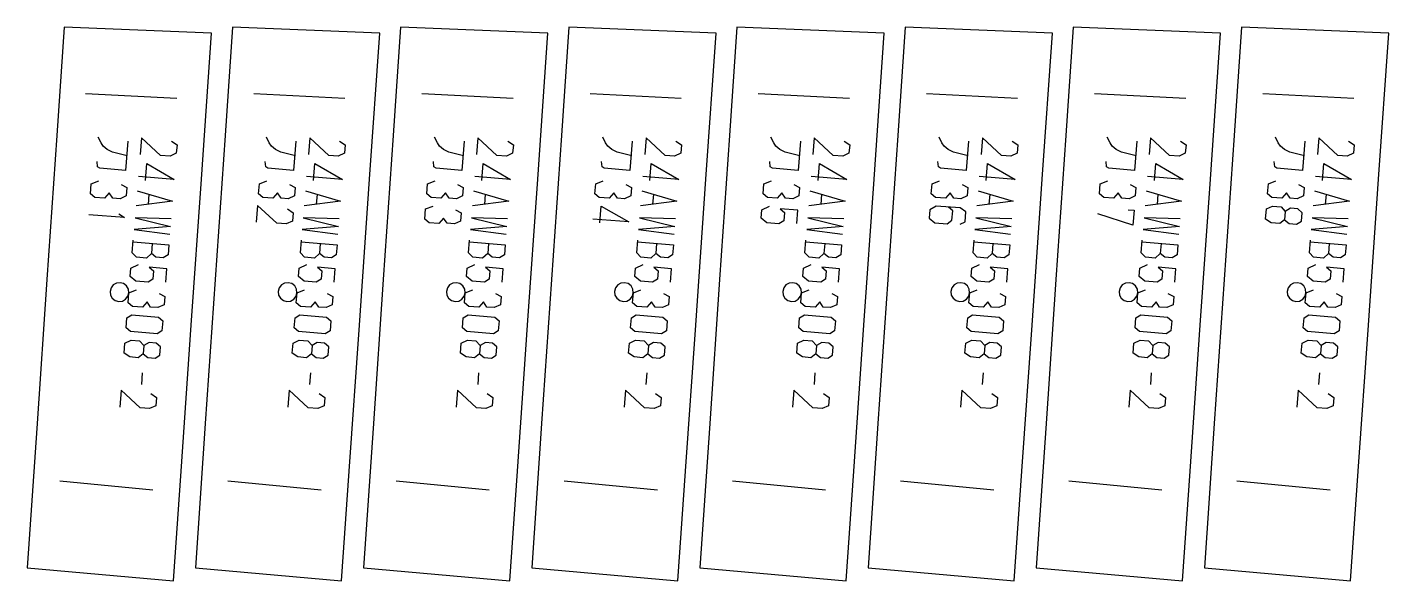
# Model space of a CAD drawing. Extents: x 870 to 2252, y -335 to 1751.
# Drawn here: x 1245.7 to 1426.4, y 1343.4 to 1416.8 of the extents above; entities that cross this region are included whole.
import ezdxf

# ---------------------------------------------------------------- set-up
doc = ezdxf.new("R2010")
doc.units = 0

msp = doc.modelspace()

# ---------------------------------------------------------------- linework, layer by layer
for points in [[(1245.708984, 1345.091675), (1265.102173, 1343.368774), (1266.116211, 1357.894775), (1267.468262, 1377.262939), (1268.820068, 1396.630859), (1270.172363, 1415.999146), (1250.625244, 1416.793701), (1249.64209, 1402.453369), (1248.331055, 1383.332764), (1247.02002, 1364.212158), (1245.708984, 1345.091675)], [(1268.021484, 1345.091675), (1287.414673, 1343.368774), (1288.428711, 1357.894775), (1289.780762, 1377.262939), (1291.132568, 1396.630859), (1292.484863, 1415.999146), (1272.937744, 1416.793701), (1271.95459, 1402.453369), (1270.643555, 1383.332764), (1269.33252, 1364.212158), (1268.021484, 1345.091675)], [(1290.333984, 1345.091675), (1309.727173, 1343.368774), (1310.741211, 1357.894775), (1312.093262, 1377.262939), (1313.445068, 1396.630859), (1314.797363, 1415.999146), (1295.250244, 1416.793701), (1294.26709, 1402.453369), (1292.956055, 1383.332764), (1291.64502, 1364.212158), (1290.333984, 1345.091675)], [(1312.646484, 1345.091675), (1332.039673, 1343.368774), (1333.053711, 1357.894775), (1334.405762, 1377.262939), (1335.757568, 1396.630859), (1337.109863, 1415.999146), (1317.562744, 1416.793701), (1316.579712, 1402.453369), (1315.268555, 1383.332764), (1313.95752, 1364.212158), (1312.646484, 1345.091675)], [(1334.958984, 1345.091675), (1354.352173, 1343.368774), (1355.366211, 1357.894775), (1356.718262, 1377.262939), (1358.070068, 1396.630859), (1359.422363, 1415.999146), (1339.875244, 1416.793701), (1338.892212, 1402.453369), (1337.581055, 1383.332764), (1336.27002, 1364.212158), (1334.958984, 1345.091675)], [(1357.271484, 1345.091675), (1376.664673, 1343.368774), (1377.678711, 1357.894775), (1379.030762, 1377.262939), (1380.382568, 1396.630859), (1381.734863, 1415.999146), (1362.187744, 1416.793701), (1361.204712, 1402.453369), (1359.893555, 1383.332764), (1358.58252, 1364.212158), (1357.271484, 1345.091675)], [(1379.583984, 1345.091675), (1398.977173, 1343.368774), (1399.991211, 1357.894775), (1401.343262, 1377.262939), (1402.695068, 1396.630859), (1404.047363, 1415.999146), (1384.500244, 1416.793701), (1383.517212, 1402.453369), (1382.206055, 1383.332764), (1380.89502, 1364.212158), (1379.583984, 1345.091675)], [(1401.896484, 1345.091675), (1421.289673, 1343.368774), (1422.303711, 1357.894775), (1423.655762, 1377.262939), (1425.007568, 1396.630859), (1426.359863, 1415.999146), (1406.812744, 1416.793701), (1405.829712, 1402.453369), (1404.518555, 1383.332764), (1403.20752, 1364.212158), (1401.896484, 1345.091675)], [(1253.444214, 1408.000244), (1265.540649, 1407.397827)], [(1275.756714, 1408.000244), (1287.853149, 1407.397827)], [(1298.069214, 1408.000244), (1310.165649, 1407.397827)], [(1320.381714, 1408.000244), (1332.478149, 1407.397827)], [(1342.694214, 1408.000244), (1354.790649, 1407.397827)], [(1365.006714, 1408.000244), (1377.103149, 1407.397827)], [(1387.319214, 1408.000244), (1399.415649, 1407.397827)], [(1409.631714, 1408.000244), (1421.728149, 1407.397827)], [(1258.976196, 1399.718384), (1257.042236, 1400.226563), (1256.325684, 1400.592041), (1255.790649, 1401.030396), (1255.517212, 1401.447754), (1255.141357, 1402.224365)], [(1264.834473, 1401.700928), (1265.582275, 1401.179321), (1265.492065, 1400.067261), (1264.671631, 1399.694946), (1263.407104, 1399.797607), (1260.875244, 1402.131958), (1260.694702, 1399.908081)], [(1281.288696, 1399.718384), (1279.354736, 1400.226563), (1278.638184, 1400.592041), (1278.103149, 1401.030396), (1277.829712, 1401.447754), (1277.453857, 1402.224365)], [(1287.146973, 1401.700928), (1287.894775, 1401.179321), (1287.804565, 1400.067261), (1286.984131, 1399.694946), (1285.719604, 1399.797607), (1283.187744, 1402.131958), (1283.007202, 1399.908081)], [(1303.601196, 1399.718384), (1301.667236, 1400.226563), (1300.950684, 1400.592041), (1300.415649, 1401.030396), (1300.142212, 1401.447754), (1299.766357, 1402.224365)], [(1309.459473, 1401.700928), (1310.207275, 1401.179321), (1310.117065, 1400.067261), (1309.296631, 1399.694946), (1308.032104, 1399.797607), (1305.500244, 1402.131958), (1305.319702, 1399.908081)], [(1325.913696, 1399.718384), (1323.979614, 1400.226563), (1323.263062, 1400.592041), (1322.728149, 1401.030396), (1322.454712, 1401.447754), (1322.078857, 1402.224365)], [(1331.771973, 1401.700928), (1332.519775, 1401.179321), (1332.429688, 1400.067261), (1331.609131, 1399.694946), (1330.344604, 1399.797607), (1327.812744, 1402.131958), (1327.632202, 1399.908081)], [(1348.226196, 1399.718384), (1346.292114, 1400.226563), (1345.575562, 1400.592041), (1345.040649, 1401.030396), (1344.767212, 1401.447754), (1344.391357, 1402.224365)], [(1354.084473, 1401.700928), (1354.832275, 1401.179321), (1354.742188, 1400.067261), (1353.921631, 1399.694946), (1352.657104, 1399.797607), (1350.125244, 1402.131958), (1349.944702, 1399.908081)], [(1370.538696, 1399.718384), (1368.604614, 1400.226563), (1367.888062, 1400.592041), (1367.353149, 1401.030396), (1367.079712, 1401.447754), (1366.703857, 1402.224365)], [(1376.396973, 1401.700928), (1377.144775, 1401.179321), (1377.054688, 1400.067261), (1376.234131, 1399.694946), (1374.969604, 1399.797607), (1372.437744, 1402.131958), (1372.257202, 1399.908081)], [(1392.851196, 1399.718384), (1390.917114, 1400.226563), (1390.200562, 1400.592041), (1389.665649, 1401.030396), (1389.392212, 1401.447754), (1389.016357, 1402.224365)], [(1398.709473, 1401.700928), (1399.457275, 1401.179321), (1399.367188, 1400.067261), (1398.546631, 1399.694946), (1397.282104, 1399.797607), (1394.750244, 1402.131958), (1394.569702, 1399.908081)], [(1415.163696, 1399.718384), (1413.229614, 1400.226563), (1412.513062, 1400.592041), (1411.978149, 1401.030396), (1411.704712, 1401.447754), (1411.328857, 1402.224365)], [(1421.021973, 1401.700928), (1421.769775, 1401.179321), (1421.679688, 1400.067261), (1420.859131, 1399.694946), (1419.594604, 1399.797607), (1417.062744, 1402.131958), (1416.882202, 1399.908081)], [(1259.048218, 1401.687744), (1258.733154, 1397.806885), (1255.331909, 1398.082886), (1255.040771, 1398.282104), (1254.966675, 1398.990479)], [(1281.360718, 1401.687744), (1281.045654, 1397.806885), (1277.644409, 1398.082886), (1277.353271, 1398.282104), (1277.279175, 1398.990479)], [(1303.673218, 1401.687744), (1303.358154, 1397.806885), (1299.956909, 1398.082886), (1299.665771, 1398.282104), (1299.591675, 1398.990479)], [(1325.985718, 1401.687744), (1325.670654, 1397.806885), (1322.269287, 1398.082886), (1321.978394, 1398.282104), (1321.904175, 1398.990479)], [(1348.298218, 1401.687744), (1347.983154, 1397.806885), (1344.581787, 1398.082886), (1344.290894, 1398.282104), (1344.216675, 1398.990479)], [(1370.610718, 1401.687744), (1370.295654, 1397.806885), (1366.894287, 1398.082886), (1366.603394, 1398.282104), (1366.529175, 1398.990479)], [(1392.923218, 1401.687744), (1392.608154, 1397.806885), (1389.206787, 1398.082886), (1388.915894, 1398.282104), (1388.841675, 1398.990479)], [(1415.235718, 1401.687744), (1414.920654, 1397.806885), (1411.519287, 1398.082886), (1411.228394, 1398.282104), (1411.154175, 1398.990479)], [(1261.382202, 1396.481201), (1261.562744, 1398.705078), (1265.211304, 1396.609375), (1260.458252, 1396.995117)], [(1283.694702, 1396.481201), (1283.875244, 1398.705078), (1287.523804, 1396.609375), (1282.770752, 1396.995117)], [(1306.007202, 1396.481201), (1306.187744, 1398.705078), (1309.836304, 1396.609375), (1305.083252, 1396.995117)], [(1328.319702, 1396.481201), (1328.500244, 1398.705078), (1332.148682, 1396.609375), (1327.395752, 1396.995117)], [(1350.632202, 1396.481201), (1350.812744, 1398.705078), (1354.461182, 1396.609375), (1349.708252, 1396.995117)], [(1372.944702, 1396.481201), (1373.125244, 1398.705078), (1376.773682, 1396.609375), (1372.020752, 1396.995117)], [(1395.257202, 1396.481201), (1395.437744, 1398.705078), (1399.086182, 1396.609375), (1394.333252, 1396.995117)], [(1417.569702, 1396.481201), (1417.750244, 1398.705078), (1421.398682, 1396.609375), (1416.645752, 1396.995117)], [(1258.185669, 1395.928711), (1258.944092, 1395.537964), (1258.85376, 1394.425903), (1258.033569, 1394.053589), (1257.074097, 1394.131592), (1256.602173, 1394.806274), (1255.975098, 1394.110962), (1254.66687, 1394.217163), (1254.091797, 1394.702759), (1254.199829, 1396.032837), (1255.196411, 1396.412842)], [(1260.304932, 1395.107056), (1264.976563, 1393.718262)], [(1261.846436, 1394.630737), (1261.738525, 1393.300781)], [(1280.498169, 1395.928711), (1281.256592, 1395.537964), (1281.16626, 1394.425903), (1280.346069, 1394.053589), (1279.386597, 1394.131592), (1278.914673, 1394.806274), (1278.287598, 1394.110962), (1276.97937, 1394.217163), (1276.404297, 1394.702759), (1276.512329, 1396.032837), (1277.508911, 1396.412842)], [(1282.617432, 1395.107056), (1287.289063, 1393.718262)], [(1284.158936, 1394.630737), (1284.051025, 1393.300781)], [(1302.810669, 1395.928711), (1303.569092, 1395.537964), (1303.47876, 1394.425903), (1302.658569, 1394.053589), (1301.699097, 1394.131592), (1301.227173, 1394.806274), (1300.600098, 1394.110962), (1299.29187, 1394.217163), (1298.716797, 1394.702759), (1298.824829, 1396.032837), (1299.821411, 1396.412842)], [(1304.929932, 1395.107056), (1309.601563, 1393.718262)], [(1306.471436, 1394.630737), (1306.363525, 1393.300781)], [(1325.123047, 1395.928711), (1325.881592, 1395.537964), (1325.79126, 1394.425903), (1324.971069, 1394.053589), (1324.011475, 1394.131592), (1323.539673, 1394.806274), (1322.912598, 1394.110962), (1321.60437, 1394.217163), (1321.029297, 1394.702759), (1321.137329, 1396.032837), (1322.133911, 1396.412842)], [(1327.242432, 1395.107056), (1331.914063, 1393.718262)], [(1328.784058, 1394.630737), (1328.675903, 1393.300781)], [(1347.435547, 1395.928711), (1348.194092, 1395.537964), (1348.10376, 1394.425903), (1347.283569, 1394.053589), (1346.323975, 1394.131592), (1345.852173, 1394.806274), (1345.225098, 1394.110962), (1343.91687, 1394.217163), (1343.341797, 1394.702759), (1343.449829, 1396.032837), (1344.446411, 1396.412842)], [(1349.554932, 1395.107056), (1354.226563, 1393.718262)], [(1351.096558, 1394.630737), (1350.988403, 1393.300781)], [(1369.748047, 1395.928711), (1370.506592, 1395.537964), (1370.41626, 1394.425903), (1369.596069, 1394.053589), (1368.636475, 1394.131592), (1368.164673, 1394.806274), (1367.537598, 1394.110962), (1366.22937, 1394.217163), (1365.654297, 1394.702759), (1365.762329, 1396.032837), (1366.758911, 1396.412842)], [(1371.867432, 1395.107056), (1376.539063, 1393.718262)], [(1373.409058, 1394.630737), (1373.300903, 1393.300781)], [(1392.060547, 1395.928711), (1392.819092, 1395.537964), (1392.72876, 1394.425903), (1391.908569, 1394.053589), (1390.948975, 1394.131592), (1390.477173, 1394.806274), (1389.850098, 1394.110962), (1388.54187, 1394.217163), (1387.966797, 1394.702759), (1388.074829, 1396.032837), (1389.071411, 1396.412842)], [(1394.179932, 1395.107056), (1398.851563, 1393.718262)], [(1395.721558, 1394.630737), (1395.613403, 1393.300781)], [(1414.373047, 1395.928711), (1415.131592, 1395.537964), (1415.04126, 1394.425903), (1414.221069, 1394.053589), (1413.261475, 1394.131592), (1412.789673, 1394.806274), (1412.162598, 1394.110962), (1410.85437, 1394.217163), (1410.279297, 1394.702759), (1410.387329, 1396.032837), (1411.383911, 1396.412842)], [(1416.492432, 1395.107056), (1421.164063, 1393.718262)], [(1418.034058, 1394.630737), (1417.925903, 1393.300781)], [(1264.976563, 1393.718262), (1260.14209, 1393.101196)], [(1280.237061, 1392.710571), (1280.984741, 1392.188843), (1280.894409, 1391.077026), (1280.074097, 1390.704712), (1278.80957, 1390.807373), (1276.277588, 1393.141724), (1276.097046, 1390.917725)], [(1287.289063, 1393.718262), (1282.45459, 1393.101196)], [(1302.538818, 1392.579712), (1303.297241, 1392.188843), (1303.206909, 1391.077026), (1302.386597, 1390.704712), (1301.427368, 1390.782471), (1300.955322, 1391.457153), (1300.328369, 1390.761963), (1299.020142, 1390.868042), (1298.444946, 1391.35376), (1298.552979, 1392.683716), (1299.549561, 1393.063721)], [(1309.601563, 1393.718262), (1304.76709, 1393.101196)], [(1321.681396, 1390.839844), (1321.862061, 1393.063721), (1325.51062, 1390.967896), (1320.757446, 1391.35376)], [(1331.914063, 1393.718262), (1327.079712, 1393.101196)], [(1347.805298, 1390.75), (1347.94873, 1392.515869), (1345.593994, 1392.707153), (1346.169067, 1392.221558), (1346.078857, 1391.109497), (1345.432983, 1390.723145), (1343.819702, 1390.854004), (1343.078857, 1391.462769), (1343.169067, 1392.574829), (1344.174561, 1393.063721)], [(1354.226563, 1393.718262), (1349.392212, 1393.101196)], [(1369.498535, 1390.69043), (1370.13562, 1390.967896), (1370.24353, 1392.297974), (1369.49585, 1392.819458), (1366.3125, 1393.077881), (1365.481567, 1392.574829), (1365.391357, 1391.462769), (1366.132202, 1390.854004), (1367.745483, 1390.723145), (1368.400269, 1391.218506), (1368.49939, 1392.439697), (1367.925903, 1392.947021)], [(1376.539063, 1393.718262), (1371.704712, 1393.101196)], [(1398.851563, 1393.718262), (1394.017212, 1393.101196)], [(1412.545654, 1391.257446), (1413.164307, 1390.768433), (1414.123535, 1390.69043), (1414.769287, 1391.077026), (1414.859619, 1392.188843), (1414.286377, 1392.696411), (1413.327148, 1392.77417), (1412.635742, 1392.369507), (1412.545654, 1391.257446), (1411.890869, 1390.761963), (1410.757202, 1390.854004), (1410.007446, 1391.35376), (1410.115479, 1392.683716), (1410.9375, 1393.077881), (1412.071167, 1392.985962), (1412.635742, 1392.369507)], [(1421.164063, 1393.718262), (1416.329712, 1393.101196)], [(1257.869629, 1392.034668), (1258.619141, 1391.53479), (1253.866089, 1391.920654)], [(1264.786133, 1391.372192), (1260.01355, 1391.518311), (1264.704834, 1390.369385), (1259.887939, 1389.970093), (1264.623291, 1389.366333)], [(1287.098633, 1391.372192), (1282.32605, 1391.518311), (1287.017334, 1390.369385), (1282.200439, 1389.970093), (1286.935791, 1389.366333)], [(1309.411133, 1391.372192), (1304.63855, 1391.518311), (1309.329834, 1390.369385), (1304.512939, 1389.970093), (1309.248291, 1389.366333)], [(1331.723755, 1391.372192), (1326.95105, 1391.518311), (1331.642334, 1390.369385), (1326.825439, 1389.970093), (1331.560913, 1389.366333)], [(1354.036255, 1391.372192), (1349.26355, 1391.518311), (1353.954834, 1390.369385), (1349.137939, 1389.970093), (1353.873413, 1389.366333)], [(1376.348755, 1391.372192), (1371.57605, 1391.518311), (1376.267334, 1390.369385), (1371.450439, 1389.970093), (1376.185913, 1389.366333)], [(1391.788818, 1392.579712), (1392.57373, 1392.515869), (1392.412842, 1390.53186), (1387.749756, 1392.029663)], [(1398.661255, 1391.372192), (1393.88855, 1391.518311), (1398.579834, 1390.369385), (1393.762939, 1389.970093), (1398.498413, 1389.366333)], [(1420.973755, 1391.372192), (1416.20105, 1391.518311), (1420.892334, 1390.369385), (1416.075439, 1389.970093), (1420.810913, 1389.366333)], [(1259.75415, 1388.321899), (1264.507202, 1387.936035), (1264.399292, 1386.605957), (1263.753418, 1386.219482), (1262.794067, 1386.297485), (1262.175415, 1386.786499), (1261.511719, 1386.182007), (1260.203613, 1386.288086), (1259.637451, 1386.882813), (1259.773682, 1388.561646)], [(1262.283203, 1388.116577), (1262.175415, 1386.786499)], [(1282.06665, 1388.321899), (1286.819702, 1387.936035), (1286.711792, 1386.605957), (1286.065918, 1386.219482), (1285.106567, 1386.297485), (1284.487915, 1386.786499), (1283.824219, 1386.182007), (1282.516113, 1386.288086), (1281.949951, 1386.882813), (1282.086182, 1388.561646)], [(1284.595703, 1388.116577), (1284.487915, 1386.786499)], [(1304.37915, 1388.321899), (1309.132202, 1387.936035), (1309.024292, 1386.605957), (1308.378418, 1386.219482), (1307.419067, 1386.297485), (1306.800415, 1386.786499), (1306.136719, 1386.182007), (1304.828613, 1386.288086), (1304.262451, 1386.882813), (1304.398682, 1388.561646)], [(1306.908203, 1388.116577), (1306.800415, 1386.786499)], [(1326.691528, 1388.321899), (1331.444702, 1387.936035), (1331.336792, 1386.605957), (1330.690918, 1386.219482), (1329.731567, 1386.297485), (1329.112793, 1386.786499), (1328.449341, 1386.182007), (1327.141235, 1386.288086), (1326.574951, 1386.882813), (1326.711182, 1388.561646)], [(1329.220703, 1388.116577), (1329.112793, 1386.786499)], [(1349.004028, 1388.321899), (1353.757202, 1387.936035), (1353.649292, 1386.605957), (1353.003418, 1386.219482), (1352.044067, 1386.297485), (1351.425293, 1386.786499), (1350.761841, 1386.182007), (1349.453735, 1386.288086), (1348.887451, 1386.882813), (1349.023682, 1388.561646)], [(1351.533203, 1388.116577), (1351.425293, 1386.786499)], [(1371.316528, 1388.321899), (1376.069702, 1387.936035), (1375.961792, 1386.605957), (1375.315918, 1386.219482), (1374.356567, 1386.297485), (1373.737793, 1386.786499), (1373.074341, 1386.182007), (1371.766235, 1386.288086), (1371.199951, 1386.882813), (1371.336182, 1388.561646)], [(1373.845703, 1388.116577), (1373.737793, 1386.786499)], [(1393.629028, 1388.321899), (1398.382202, 1387.936035), (1398.274292, 1386.605957), (1397.628418, 1386.219482), (1396.669067, 1386.297485), (1396.050293, 1386.786499), (1395.386841, 1386.182007), (1394.078735, 1386.288086), (1393.512451, 1386.882813), (1393.648682, 1388.561646)], [(1396.158203, 1388.116577), (1396.050293, 1386.786499)], [(1415.941528, 1388.321899), (1420.694702, 1387.936035), (1420.586792, 1386.605957), (1419.940918, 1386.219482), (1418.981567, 1386.297485), (1418.362793, 1386.786499), (1417.699341, 1386.182007), (1416.391235, 1386.288086), (1415.824951, 1386.882813), (1415.961182, 1388.561646)], [(1418.470703, 1388.116577), (1418.362793, 1386.786499)], [(1264.106201, 1382.995483), (1264.249634, 1384.761475), (1261.894775, 1384.952637), (1262.469849, 1384.467041), (1262.379639, 1383.35498), (1261.733765, 1382.968506), (1260.120239, 1383.099487), (1259.379639, 1383.708252), (1259.469849, 1384.820313), (1260.475342, 1385.309204)], [(1286.418701, 1382.995483), (1286.562134, 1384.761475), (1284.207275, 1384.952637), (1284.782349, 1384.467041), (1284.692139, 1383.35498), (1284.046265, 1382.968506), (1282.432739, 1383.099487), (1281.692139, 1383.708252), (1281.782349, 1384.820313), (1282.787842, 1385.309204)], [(1308.731201, 1382.995483), (1308.874634, 1384.761475), (1306.519775, 1384.952637), (1307.094849, 1384.467041), (1307.004639, 1383.35498), (1306.358765, 1382.968506), (1304.745239, 1383.099487), (1304.004639, 1383.708252), (1304.094849, 1384.820313), (1305.100342, 1385.309204)], [(1331.043701, 1382.995483), (1331.187134, 1384.761475), (1328.832275, 1384.952637), (1329.407471, 1384.467041), (1329.317139, 1383.35498), (1328.671265, 1382.968506), (1327.057739, 1383.099487), (1326.317139, 1383.708252), (1326.407471, 1384.820313), (1327.412842, 1385.309204)], [(1353.356201, 1382.995483), (1353.499634, 1384.761475), (1351.144775, 1384.952637), (1351.719971, 1384.467041), (1351.629639, 1383.35498), (1350.983765, 1382.968506), (1349.370239, 1383.099487), (1348.629639, 1383.708252), (1348.719971, 1384.820313), (1349.725342, 1385.309204)], [(1375.668701, 1382.995483), (1375.812134, 1384.761475), (1373.457275, 1384.952637), (1374.032471, 1384.467041), (1373.942139, 1383.35498), (1373.296265, 1382.968506), (1371.682739, 1383.099487), (1370.942139, 1383.708252), (1371.032471, 1384.820313), (1372.037842, 1385.309204)], [(1397.981201, 1382.995483), (1398.124634, 1384.761475), (1395.769775, 1384.952637), (1396.344971, 1384.467041), (1396.254639, 1383.35498), (1395.608765, 1382.968506), (1393.995239, 1383.099487), (1393.254639, 1383.708252), (1393.344971, 1384.820313), (1394.350342, 1385.309204)], [(1420.293701, 1382.995483), (1420.437134, 1384.761475), (1418.082275, 1384.952637), (1418.657471, 1384.467041), (1418.567139, 1383.35498), (1417.921265, 1382.968506), (1416.307739, 1383.099487), (1415.567139, 1383.708252), (1415.657471, 1384.820313), (1416.662842, 1385.309204)], [(1259.189697, 1381.575439), (1259.12854, 1382.059326), (1258.886719, 1382.48291), (1258.501343, 1382.78186), (1258.030884, 1382.9104), (1257.546997, 1382.849243), (1257.123291, 1382.607422), (1256.824463, 1382.222046), (1256.695923, 1381.751587), (1256.757202, 1381.267578), (1256.998901, 1380.843994), (1257.384399, 1380.545288), (1257.854858, 1380.416504), (1258.338623, 1380.477783), (1258.762329, 1380.719604), (1259.061157, 1381.10498), (1259.189697, 1381.575439)], [(1281.502197, 1381.575439), (1281.44104, 1382.059326), (1281.199219, 1382.48291), (1280.813843, 1382.78186), (1280.343384, 1382.9104), (1279.859497, 1382.849243), (1279.435791, 1382.607422), (1279.136963, 1382.222046), (1279.008423, 1381.751587), (1279.069702, 1381.267578), (1279.311401, 1380.843994), (1279.696899, 1380.545288), (1280.167358, 1380.416504), (1280.651123, 1380.477783), (1281.074829, 1380.719604), (1281.373657, 1381.10498), (1281.502197, 1381.575439)], [(1303.814697, 1381.575439), (1303.75354, 1382.059326), (1303.511719, 1382.48291), (1303.126343, 1382.78186), (1302.655884, 1382.9104), (1302.171997, 1382.849243), (1301.748291, 1382.607422), (1301.449463, 1382.222046), (1301.320923, 1381.751587), (1301.382202, 1381.267578), (1301.623901, 1380.843994), (1302.009399, 1380.545288), (1302.479858, 1380.416504), (1302.963623, 1380.477783), (1303.387329, 1380.719604), (1303.686157, 1381.10498), (1303.814697, 1381.575439)], [(1326.127197, 1381.575439), (1326.065918, 1382.059326), (1325.824341, 1382.48291), (1325.438721, 1382.78186), (1324.968384, 1382.9104), (1324.484497, 1382.849243), (1324.060913, 1382.607422), (1323.761963, 1382.222046), (1323.633423, 1381.751587), (1323.694702, 1381.267578), (1323.936401, 1380.843994), (1324.321899, 1380.545288), (1324.792358, 1380.416504), (1325.276245, 1380.477783), (1325.699829, 1380.719604), (1325.998779, 1381.10498), (1326.127197, 1381.575439)], [(1348.439697, 1381.575439), (1348.378418, 1382.059326), (1348.136841, 1382.48291), (1347.751221, 1382.78186), (1347.280884, 1382.9104), (1346.796997, 1382.849243), (1346.373413, 1382.607422), (1346.074463, 1382.222046), (1345.945923, 1381.751587), (1346.007202, 1381.267578), (1346.248901, 1380.843994), (1346.634399, 1380.545288), (1347.104858, 1380.416504), (1347.588745, 1380.477783), (1348.012329, 1380.719604), (1348.311279, 1381.10498), (1348.439697, 1381.575439)], [(1370.752197, 1381.575439), (1370.690918, 1382.059326), (1370.449341, 1382.48291), (1370.063721, 1382.78186), (1369.593384, 1382.9104), (1369.109497, 1382.849243), (1368.685913, 1382.607422), (1368.386963, 1382.222046), (1368.258423, 1381.751587), (1368.319702, 1381.267578), (1368.561401, 1380.843994), (1368.946899, 1380.545288), (1369.417358, 1380.416504), (1369.901245, 1380.477783), (1370.324829, 1380.719604), (1370.623779, 1381.10498), (1370.752197, 1381.575439)], [(1393.064697, 1381.575439), (1393.003418, 1382.059326), (1392.761841, 1382.48291), (1392.376221, 1382.78186), (1391.905884, 1382.9104), (1391.421997, 1382.849243), (1390.998413, 1382.607422), (1390.699463, 1382.222046), (1390.570923, 1381.751587), (1390.632202, 1381.267578), (1390.873901, 1380.843994), (1391.259399, 1380.545288), (1391.729858, 1380.416504), (1392.213745, 1380.477783), (1392.637329, 1380.719604), (1392.936279, 1381.10498), (1393.064697, 1381.575439)], [(1415.377197, 1381.575439), (1415.315918, 1382.059326), (1415.074341, 1382.48291), (1414.688721, 1382.78186), (1414.218384, 1382.9104), (1413.734497, 1382.849243), (1413.310913, 1382.607422), (1413.011963, 1382.222046), (1412.883423, 1381.751587), (1412.944702, 1381.267578), (1413.186401, 1380.843994), (1413.571899, 1380.545288), (1414.042358, 1380.416504), (1414.526245, 1380.477783), (1414.949829, 1380.719604), (1415.248779, 1381.10498), (1415.377197, 1381.575439)], [(1263.192749, 1381.476196), (1263.951172, 1381.085449), (1263.860962, 1379.973389), (1263.040649, 1379.601074), (1262.081177, 1379.679077), (1261.609375, 1380.35376), (1260.982178, 1379.658447), (1259.674072, 1379.764648), (1259.098999, 1380.250244), (1259.206909, 1381.580322), (1260.203369, 1381.960327)], [(1285.505249, 1381.476196), (1286.263672, 1381.085449), (1286.173462, 1379.973389), (1285.353149, 1379.601074), (1284.393677, 1379.679077), (1283.921875, 1380.35376), (1283.294678, 1379.658447), (1281.986572, 1379.764648), (1281.411499, 1380.250244), (1281.519409, 1381.580322), (1282.515869, 1381.960327)], [(1307.817749, 1381.476196), (1308.576172, 1381.085449), (1308.485962, 1379.973389), (1307.665649, 1379.601074), (1306.706177, 1379.679077), (1306.234375, 1380.35376), (1305.607178, 1379.658447), (1304.299072, 1379.764648), (1303.723999, 1380.250244), (1303.831909, 1381.580322), (1304.828369, 1381.960327)], [(1330.130249, 1381.476196), (1330.888672, 1381.085449), (1330.798462, 1379.973389), (1329.978149, 1379.601074), (1329.018677, 1379.679077), (1328.546875, 1380.35376), (1327.919678, 1379.658447), (1326.611572, 1379.764648), (1326.036499, 1380.250244), (1326.144287, 1381.580322), (1327.140869, 1381.960327)], [(1352.442749, 1381.476196), (1353.201172, 1381.085449), (1353.110962, 1379.973389), (1352.290649, 1379.601074), (1351.331177, 1379.679077), (1350.859375, 1380.35376), (1350.232178, 1379.658447), (1348.924072, 1379.764648), (1348.348999, 1380.250244), (1348.456787, 1381.580322), (1349.453369, 1381.960327)], [(1374.755249, 1381.476196), (1375.513672, 1381.085449), (1375.423462, 1379.973389), (1374.603149, 1379.601074), (1373.643677, 1379.679077), (1373.171875, 1380.35376), (1372.544678, 1379.658447), (1371.236572, 1379.764648), (1370.661499, 1380.250244), (1370.769287, 1381.580322), (1371.765869, 1381.960327)], [(1397.067749, 1381.476196), (1397.826172, 1381.085449), (1397.735962, 1379.973389), (1396.915649, 1379.601074), (1395.956177, 1379.679077), (1395.484375, 1380.35376), (1394.857178, 1379.658447), (1393.549072, 1379.764648), (1392.973999, 1380.250244), (1393.081787, 1381.580322), (1394.078369, 1381.960327)], [(1419.380249, 1381.476196), (1420.138672, 1381.085449), (1420.048462, 1379.973389), (1419.228149, 1379.601074), (1418.268677, 1379.679077), (1417.796875, 1380.35376), (1417.169678, 1379.658447), (1415.861572, 1379.764648), (1415.286499, 1380.250244), (1415.394287, 1381.580322), (1416.390869, 1381.960327)], [(1258.827026, 1376.901245), (1258.935059, 1378.231201), (1259.582764, 1378.639648), (1263.114868, 1378.352783), (1263.688232, 1377.845459), (1263.5802, 1376.515381), (1262.934326, 1376.128906), (1259.4021, 1376.415649), (1258.827026, 1376.901245)], [(1281.139526, 1376.901245), (1281.247559, 1378.231201), (1281.895264, 1378.639648), (1285.427368, 1378.352783), (1286.000732, 1377.845459), (1285.8927, 1376.515381), (1285.246826, 1376.128906), (1281.7146, 1376.415649), (1281.139526, 1376.901245)], [(1303.452026, 1376.901245), (1303.560059, 1378.231201), (1304.207764, 1378.639648), (1307.739868, 1378.352783), (1308.313232, 1377.845459), (1308.2052, 1376.515381), (1307.559326, 1376.128906), (1304.0271, 1376.415649), (1303.452026, 1376.901245)], [(1325.764648, 1376.901245), (1325.872437, 1378.231201), (1326.520264, 1378.639648), (1330.052368, 1378.352783), (1330.62561, 1377.845459), (1330.517822, 1376.515381), (1329.871826, 1376.128906), (1326.3396, 1376.415649), (1325.764648, 1376.901245)], [(1348.077148, 1376.901245), (1348.184937, 1378.231201), (1348.832764, 1378.639648), (1352.364868, 1378.352783), (1352.93811, 1377.845459), (1352.830322, 1376.515381), (1352.184326, 1376.128906), (1348.6521, 1376.415649), (1348.077148, 1376.901245)], [(1370.389648, 1376.901245), (1370.497437, 1378.231201), (1371.145264, 1378.639648), (1374.677368, 1378.352783), (1375.25061, 1377.845459), (1375.142822, 1376.515381), (1374.496826, 1376.128906), (1370.9646, 1376.415649), (1370.389648, 1376.901245)], [(1392.702148, 1376.901245), (1392.809937, 1378.231201), (1393.457764, 1378.639648), (1396.989868, 1378.352783), (1397.56311, 1377.845459), (1397.455322, 1376.515381), (1396.809326, 1376.128906), (1393.2771, 1376.415649), (1392.702148, 1376.901245)], [(1415.014648, 1376.901245), (1415.122437, 1378.231201), (1415.770264, 1378.639648), (1419.302368, 1378.352783), (1419.87561, 1377.845459), (1419.767822, 1376.515381), (1419.121826, 1376.128906), (1415.5896, 1376.415649), (1415.014648, 1376.901245)], [(1261.093262, 1373.456055), (1261.711914, 1372.966797), (1262.671265, 1372.889038), (1263.317139, 1373.275391), (1263.407349, 1374.387451), (1262.834106, 1374.894775), (1261.874756, 1374.972778), (1261.183472, 1374.567993), (1261.093262, 1373.456055), (1260.438599, 1372.960449), (1259.304688, 1373.05249), (1258.555176, 1373.552368), (1258.663208, 1374.882324), (1259.485229, 1375.276489), (1260.619019, 1375.184326), (1261.183472, 1374.567993)], [(1283.405762, 1373.456055), (1284.024414, 1372.966797), (1284.983765, 1372.889038), (1285.629639, 1373.275391), (1285.719849, 1374.387451), (1285.146606, 1374.894775), (1284.187256, 1374.972778), (1283.495972, 1374.567993), (1283.405762, 1373.456055), (1282.751099, 1372.960449), (1281.617188, 1373.05249), (1280.867676, 1373.552368), (1280.975708, 1374.882324), (1281.797729, 1375.276489), (1282.931519, 1375.184326), (1283.495972, 1374.567993)], [(1305.718262, 1373.456055), (1306.336914, 1372.966797), (1307.296265, 1372.889038), (1307.942139, 1373.275391), (1308.032349, 1374.387451), (1307.459106, 1374.894775), (1306.499756, 1374.972778), (1305.808472, 1374.567993), (1305.718262, 1373.456055), (1305.063599, 1372.960449), (1303.929688, 1373.05249), (1303.180176, 1373.552368), (1303.288208, 1374.882324), (1304.110229, 1375.276489), (1305.244019, 1375.184326), (1305.808472, 1374.567993)], [(1328.030762, 1373.456055), (1328.649292, 1372.966797), (1329.608765, 1372.889038), (1330.254639, 1373.275391), (1330.344971, 1374.387451), (1329.771484, 1374.894775), (1328.812134, 1374.972778), (1328.12085, 1374.567993), (1328.030762, 1373.456055), (1327.376099, 1372.960449), (1326.242188, 1373.05249), (1325.492798, 1373.552368), (1325.600708, 1374.882324), (1326.422729, 1375.276489), (1327.556519, 1375.184326), (1328.12085, 1374.567993)], [(1350.343262, 1373.456055), (1350.961792, 1372.966797), (1351.921265, 1372.889038), (1352.567139, 1373.275391), (1352.657471, 1374.387451), (1352.083984, 1374.894775), (1351.124634, 1374.972778), (1350.43335, 1374.567993), (1350.343262, 1373.456055), (1349.688599, 1372.960449), (1348.554688, 1373.05249), (1347.805298, 1373.552368), (1347.913208, 1374.882324), (1348.735229, 1375.276489), (1349.869019, 1375.184326), (1350.43335, 1374.567993)], [(1372.655762, 1373.456055), (1373.274292, 1372.966797), (1374.233765, 1372.889038), (1374.879639, 1373.275391), (1374.969971, 1374.387451), (1374.396484, 1374.894775), (1373.437134, 1374.972778), (1372.74585, 1374.567993), (1372.655762, 1373.456055), (1372.001099, 1372.960449), (1370.867188, 1373.05249), (1370.117798, 1373.552368), (1370.225708, 1374.882324), (1371.047729, 1375.276489), (1372.181519, 1375.184326), (1372.74585, 1374.567993)], [(1394.968262, 1373.456055), (1395.586792, 1372.966797), (1396.546265, 1372.889038), (1397.192139, 1373.275391), (1397.282471, 1374.387451), (1396.708984, 1374.894775), (1395.749634, 1374.972778), (1395.05835, 1374.567993), (1394.968262, 1373.456055), (1394.313599, 1372.960449), (1393.179688, 1373.05249), (1392.430298, 1373.552368), (1392.538208, 1374.882324), (1393.360229, 1375.276489), (1394.494019, 1375.184326), (1395.05835, 1374.567993)], [(1417.280762, 1373.456055), (1417.899292, 1372.966797), (1418.858765, 1372.889038), (1419.504639, 1373.275391), (1419.594971, 1374.387451), (1419.021484, 1374.894775), (1418.062134, 1374.972778), (1417.37085, 1374.567993), (1417.280762, 1373.456055), (1416.626099, 1372.960449), (1415.492188, 1373.05249), (1414.742798, 1373.552368), (1414.850708, 1374.882324), (1415.672729, 1375.276489), (1416.806519, 1375.184326), (1417.37085, 1374.567993)], [(1260.97937, 1370.972168), (1260.852051, 1369.4021)], [(1283.29187, 1370.972168), (1283.164551, 1369.4021)], [(1305.60437, 1370.972168), (1305.477051, 1369.4021)], [(1327.91687, 1370.972168), (1327.789551, 1369.4021)], [(1350.22937, 1370.972168), (1350.102051, 1369.4021)], [(1372.54187, 1370.972168), (1372.414551, 1369.4021)], [(1394.85437, 1370.972168), (1394.727051, 1369.4021)], [(1417.16687, 1370.972168), (1417.039551, 1369.4021)], [(1262.116089, 1368.21106), (1262.86377, 1367.689453), (1262.773438, 1366.577515), (1261.953125, 1366.205078), (1260.688599, 1366.307739), (1258.156616, 1368.642212), (1257.976074, 1366.418213)], [(1284.428589, 1368.21106), (1285.17627, 1367.689453), (1285.085938, 1366.577515), (1284.265625, 1366.205078), (1283.001099, 1366.307739), (1280.469116, 1368.642212), (1280.288574, 1366.418213)], [(1306.741089, 1368.21106), (1307.48877, 1367.689453), (1307.398438, 1366.577515), (1306.578125, 1366.205078), (1305.313599, 1366.307739), (1302.781616, 1368.642212), (1302.601074, 1366.418213)], [(1329.053589, 1368.21106), (1329.80127, 1367.689453), (1329.710938, 1366.577515), (1328.890625, 1366.205078), (1327.626099, 1366.307739), (1325.093994, 1368.642212), (1324.913574, 1366.418213)], [(1351.366089, 1368.21106), (1352.11377, 1367.689453), (1352.023438, 1366.577515), (1351.203125, 1366.205078), (1349.938599, 1366.307739), (1347.406494, 1368.642212), (1347.226074, 1366.418213)], [(1373.678589, 1368.21106), (1374.42627, 1367.689453), (1374.335938, 1366.577515), (1373.515625, 1366.205078), (1372.251099, 1366.307739), (1369.718994, 1368.642212), (1369.538574, 1366.418213)], [(1395.991089, 1368.21106), (1396.73877, 1367.689453), (1396.648438, 1366.577515), (1395.828125, 1366.205078), (1394.563599, 1366.307739), (1392.031494, 1368.642212), (1391.851074, 1366.418213)], [(1418.303589, 1368.21106), (1419.05127, 1367.689453), (1418.960938, 1366.577515), (1418.140625, 1366.205078), (1416.876099, 1366.307739), (1414.343994, 1368.642212), (1414.163574, 1366.418213)], [(1250.014771, 1356.636719), (1262.382935, 1355.430908)], [(1272.327271, 1356.636719), (1284.695435, 1355.430908)], [(1294.639771, 1356.636719), (1307.007935, 1355.430908)], [(1316.952148, 1356.636719), (1329.320435, 1355.430908)], [(1339.264648, 1356.636719), (1351.632935, 1355.430908)], [(1361.577148, 1356.636719), (1373.945435, 1355.430908)], [(1383.889648, 1356.636719), (1396.257935, 1355.430908)], [(1406.202148, 1356.636719), (1418.570435, 1355.430908)]]:
    msp.add_lwpolyline(points)

doc.saveas('drawing.dxf')
